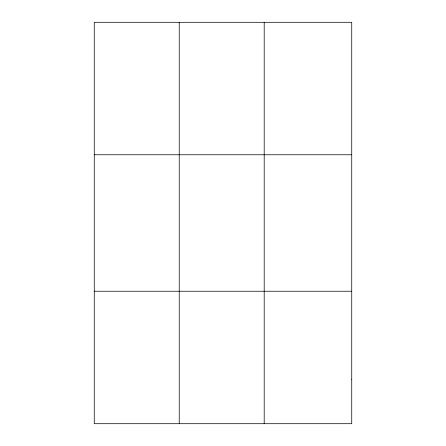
<?xml version="1.0" encoding="UTF-8"?>
<svg xmlns="http://www.w3.org/2000/svg" width="446" height="446" viewBox="0 0 446 446"><rect width="100%" height="100%" fill="white"/><g stroke="black" fill="none" stroke-linecap="round" stroke-linejoin="round"><path stroke-width="0.67" d="M179.231 423.7L179.231 22.3M264.199 423.7L264.199 22.3M94.262 154.762L351.738 154.762M94.262 291.238L351.738 291.238M351.738 379.546L351.738 423.7L94.262 423.7L94.262 22.3L351.738 22.3L351.738 379.546"/></g></svg>
